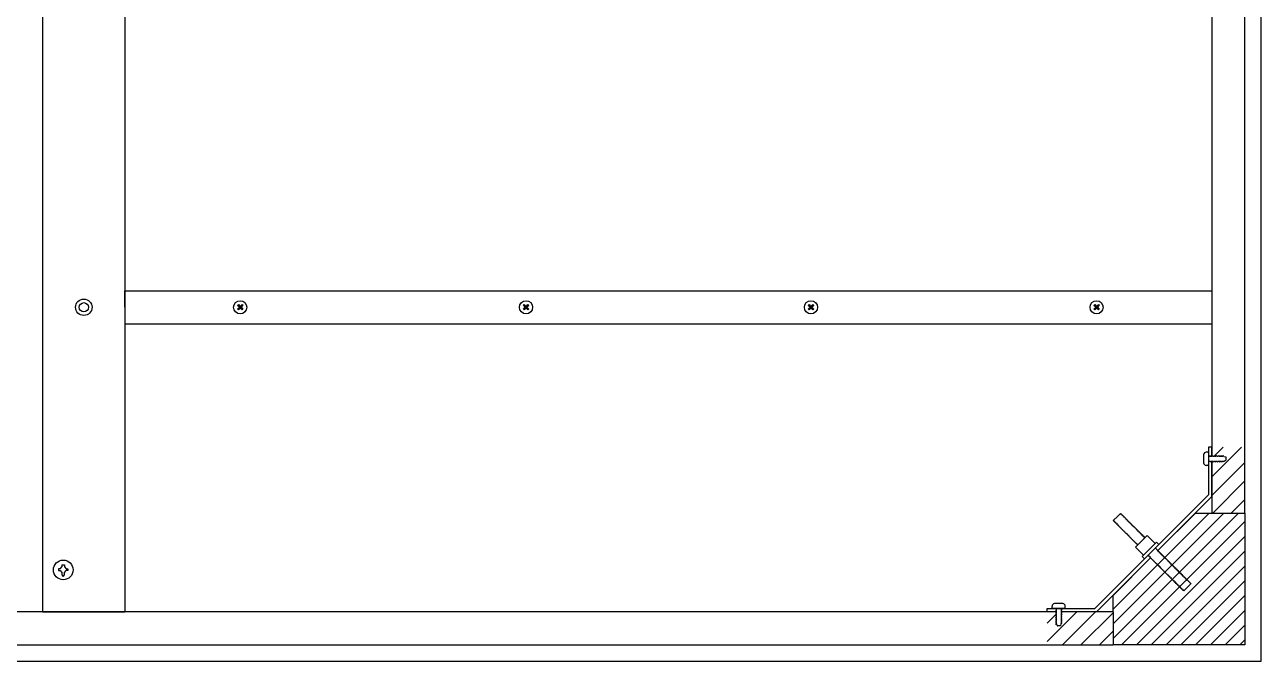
# Model space of a CAD drawing. Header units: millimetres. Extents: x 87 to 2337, y 122 to 625.
# Drawn here: x 1343.8 to 1418.8, y 385.5 to 424.2 of the extents above; entities that cross this region are included whole.
import ezdxf

# ---------------------------------------------------------------- set-up
doc = ezdxf.new("R2010")
doc.units = ezdxf.units.MM
doc.layers.get('0').update_dxf_attribs({"color": 255})
doc.layers.add('A-FURN', color=8, linetype='Continuous', lineweight=18)
doc.layers.add('GIUNZIONI', color=2, linetype='Continuous')
doc.layers.add('VITI', color=4, linetype='Continuous')
pattern_1 = [(45, (400.999, 67.72096), (-0.561266, 0.561266), [])]

msp = doc.modelspace()

# ---------------------------------------------------------------- hatches: boundary and pattern name
at = {"layer": 'A-FURN'}
h = msp.add_hatch(dxfattribs=at)
h.set_pattern_fill('ANSI31', color=256, scale=0.25)
h.set_pattern_definition(pattern_1)
edge = h.paths.add_edge_path()
edge.add_line((1417.849, 398.51), (1415.849, 398.51))
edge.add_line((1415.849, 398.51), (1415.849, 397.96))
edge.add_line((1415.849, 397.96), (1415.85, 397.96))
edge.add_line((1415.85, 397.96), (1415.861, 398.01))
edge.add_line((1415.861, 398.01), (1415.885, 397.96))
edge.add_line((1415.885, 397.96), (1415.984, 397.96))
edge.add_line((1415.984, 397.96), (1415.995, 398.01))
edge.add_line((1415.995, 398.01), (1416.019, 397.96))
edge.add_line((1416.019, 397.96), (1416.118, 397.96))
edge.add_line((1416.118, 397.96), (1416.129, 398.01))
edge.add_line((1416.129, 398.01), (1416.153, 397.96))
edge.add_line((1416.153, 397.96), (1416.252, 397.96))
edge.add_line((1416.252, 397.96), (1416.262, 398.01))
edge.add_line((1416.262, 398.01), (1416.287, 397.96))
edge.add_line((1416.287, 397.96), (1416.386, 397.96))
edge.add_line((1416.386, 397.96), (1416.396, 398.01))
edge.add_line((1416.396, 398.01), (1416.42, 397.96))
edge.add_line((1416.42, 397.96), (1416.519, 397.96))
edge.add_line((1416.519, 397.96), (1416.53, 398.01))
edge.add_line((1416.53, 398.01), (1416.555, 397.955))
edge.add_arc((1416.513, 397.76), 0.2, 69.44395, 77.73615, ccw=False)
edge.add_line((1416.583, 397.947), (1416.698, 397.918))
edge.add_line((1416.698, 397.918), (1416.698, 397.721))
edge.add_spline(control_points=[(1416.698, 397.728), (1416.698, 397.721), (1416.692, 397.713), (1416.685, 397.711)], knot_values=[0, 0, 0, 0, 0.021554, 0.021554, 0.021554, 0.021554], degree=3, periodic=0)
edge.add_line((1416.685, 397.711), (1416.604, 397.681))
edge.add_line((1416.604, 397.681), (1416.6, 397.619))
edge.add_line((1416.6, 397.619), (1416.571, 397.669))
edge.add_arc((1416.513, 397.86), 0.2, 270, 287.08956, ccw=False)
edge.add_line((1416.513, 397.66), (1416.474, 397.66))
edge.add_line((1416.474, 397.66), (1416.468, 397.61))
edge.add_line((1416.468, 397.61), (1416.439, 397.66))
edge.add_line((1416.439, 397.66), (1416.34, 397.66))
edge.add_line((1416.34, 397.66), (1416.334, 397.61))
edge.add_line((1416.334, 397.61), (1416.305, 397.66))
edge.add_line((1416.305, 397.66), (1416.206, 397.66))
edge.add_line((1416.206, 397.66), (1416.2, 397.61))
edge.add_line((1416.2, 397.61), (1416.172, 397.66))
edge.add_line((1416.172, 397.66), (1416.073, 397.66))
edge.add_line((1416.073, 397.66), (1416.066, 397.61))
edge.add_line((1416.066, 397.61), (1416.038, 397.66))
edge.add_line((1416.038, 397.66), (1415.939, 397.66))
edge.add_line((1415.939, 397.66), (1415.933, 397.61))
edge.add_line((1415.933, 397.61), (1415.904, 397.66))
edge.add_line((1415.904, 397.66), (1415.849, 397.66))
edge.add_line((1415.849, 397.66), (1415.849, 395.51))
edge.add_line((1415.849, 395.51), (1415.849, 394.51))
edge.add_line((1415.849, 394.51), (1417.849, 394.51))
edge.add_line((1417.849, 394.51), (1417.849, 398.51))
h = msp.add_hatch(dxfattribs=at)
h.set_pattern_fill('ANSI31', color=256, scale=0.2)
h.set_pattern_definition([(45, (400.999, 67.72096), (-0.4490128, 0.4490128), [])])
h.paths.add_polyline_path([(1417.849, 394.51), (1415.849, 394.51), (1414.849, 394.51), (1412.57, 392.231), (1412.899, 391.902), (1412.899, 391.902), (1412.899, 391.902), (1412.738, 392.062), (1412.738, 392.062), (1412.738, 392.062), (1412.569, 392.232), (1412.128, 391.789), (1412.56, 391.357), (1412.56, 391.357), (1412.489, 391.427), (1412.32, 391.597), (1412.32, 391.597), (1412.249, 391.668), (1412.128, 391.789), (1409.849, 389.51), (1409.849, 388.51), (1409.849, 386.51), (1417.849, 386.51)])
h = msp.add_hatch(dxfattribs=at)
h.set_pattern_fill('ANSI31', color=256, scale=0.25)
h.set_pattern_definition(pattern_1)
edge = h.paths.add_edge_path()
edge.add_line((1409.849, 388.51), (1406.699, 388.51))
edge.add_line((1406.699, 388.51), (1406.699, 388.508))
edge.add_line((1406.699, 388.508), (1406.749, 388.498))
edge.add_line((1406.749, 388.498), (1406.699, 388.474))
edge.add_line((1406.699, 388.474), (1406.699, 388.375))
edge.add_line((1406.699, 388.375), (1406.749, 388.364))
edge.add_line((1406.749, 388.364), (1406.699, 388.34))
edge.add_line((1406.699, 388.34), (1406.699, 388.241))
edge.add_line((1406.699, 388.241), (1406.749, 388.23))
edge.add_line((1406.749, 388.23), (1406.699, 388.206))
edge.add_line((1406.699, 388.206), (1406.699, 388.107))
edge.add_line((1406.699, 388.107), (1406.749, 388.096))
edge.add_line((1406.749, 388.096), (1406.699, 388.072))
edge.add_line((1406.699, 388.072), (1406.699, 387.973))
edge.add_line((1406.699, 387.973), (1406.749, 387.963))
edge.add_line((1406.749, 387.963), (1406.699, 387.938))
edge.add_line((1406.699, 387.938), (1406.699, 387.839))
edge.add_line((1406.699, 387.839), (1406.749, 387.829))
edge.add_line((1406.749, 387.829), (1406.694, 387.804))
edge.add_arc((1406.499, 387.846), 0.2, 339.44395, 347.73615, ccw=False)
edge.add_line((1406.686, 387.776), (1406.657, 387.661))
edge.add_line((1406.657, 387.661), (1406.46, 387.661))
edge.add_spline(control_points=[(1406.467, 387.661), (1406.46, 387.661), (1406.452, 387.667), (1406.45, 387.674)], knot_values=[0, 0, 0, 0, 0.021554, 0.021554, 0.021554, 0.021554], degree=3, periodic=0)
edge.add_line((1406.45, 387.674), (1406.42, 387.754))
edge.add_line((1406.42, 387.754), (1406.358, 387.759))
edge.add_line((1406.358, 387.759), (1406.408, 387.787))
edge.add_arc((1406.599, 387.846), 0.2, 180, 197.08956, ccw=False)
edge.add_line((1406.399, 387.846), (1406.399, 387.885))
edge.add_line((1406.399, 387.885), (1406.349, 387.891))
edge.add_line((1406.349, 387.891), (1406.399, 387.92))
edge.add_line((1406.399, 387.92), (1406.399, 388.018))
edge.add_line((1406.399, 388.018), (1406.349, 388.025))
edge.add_line((1406.349, 388.025), (1406.399, 388.053))
edge.add_line((1406.399, 388.053), (1406.399, 388.152))
edge.add_line((1406.399, 388.152), (1406.349, 388.158))
edge.add_line((1406.349, 388.158), (1406.399, 388.187))
edge.add_line((1406.399, 388.187), (1406.399, 388.286))
edge.add_line((1406.399, 388.286), (1406.349, 388.292))
edge.add_line((1406.349, 388.292), (1406.399, 388.321))
edge.add_line((1406.399, 388.321), (1406.399, 388.42))
edge.add_line((1406.399, 388.42), (1406.349, 388.426))
edge.add_line((1406.349, 388.426), (1406.399, 388.455))
edge.add_line((1406.399, 388.455), (1406.399, 388.51))
edge.add_line((1406.399, 388.51), (1405.849, 388.51))
edge.add_line((1405.849, 388.51), (1405.849, 386.51))
edge.add_line((1405.849, 386.51), (1409.849, 386.51))
edge.add_line((1409.849, 386.51), (1409.849, 388.51))

# ---------------------------------------------------------------- linework, layer by layer
for p, q in [((1418.849, 385.51), (1418.849, 469.51)), ((1344.849, 466.51), (1344.849, 388.51)), ((1349.849, 466.51), (1349.849, 388.51)), ((1417.849, 394.51), (1417.849, 460.51)), ((1415.849, 457.06), (1415.849, 397.96)), ((1349.849, 407.01), (1349.849, 408.01)), ((1349.849, 408.01), (1415.849, 408.01)), ((1349.849, 407.01), (1349.849, 406.01)), ((1349.849, 406.01), (1415.849, 406.01)), ((1415.849, 397.96), (1415.849, 398.51)), ((1415.849, 397.66), (1415.849, 394.51)), ((1415.849, 395.51), (1415.849, 397.66)), ((1415.849, 395.51), (1415.849, 395.81)), ((1414.849, 394.51), (1415.849, 394.51)), ((1415.849, 394.51), (1417.849, 394.51)), ((1417.849, 394.51), (1417.849, 386.51)), ((1409.849, 388.51), (1409.849, 389.51)), ((1406.399, 388.51), (1251.299, 388.51)), ((1344.849, 388.51), (1349.849, 388.51)), ((1347.349, 388.51), (1344.849, 388.51)), ((1347.349, 388.51), (1349.849, 388.51)), ((1405.849, 388.71), (1406.549, 388.71)), ((1406.399, 388.51), (1405.849, 388.51)), ((1409.849, 388.51), (1406.699, 388.51)), ((1408.849, 388.51), (1406.699, 388.51)), ((1408.849, 388.51), (1408.549, 388.51)), ((1409.849, 388.51), (1409.849, 386.51)), ((1247.849, 386.51), (1409.849, 386.51)), ((1417.849, 386.51), (1409.849, 386.51)), ((1238.849, 385.51), (1418.849, 385.51))]:
    msp.add_line(p, q)
at = {"color": 4}
for p, q in [((1410.134, 394.32), (1409.865, 394.051)), ((1410.134, 394.32), (1410.307, 394.493)), ((1410.334, 394.466), (1410.3, 394.432)), ((1410.307, 394.493), (1410.334, 394.466)), ((1410.334, 394.466), (1410.405, 394.396)), ((1410.334, 394.466), (1410.405, 394.396)), ((1410.414, 394.386), (1410.38, 394.352)), ((1410.414, 394.386), (1410.485, 394.316)), ((1410.494, 394.306), (1410.46, 394.272)), ((1410.494, 394.306), (1410.565, 394.235)), ((1410.494, 394.306), (1410.565, 394.235)), ((1410.575, 394.226), (1410.541, 394.192)), ((1410.575, 394.226), (1410.645, 394.155)), ((1409.915, 394.001), (1409.865, 394.051)), ((1409.915, 394.001), (1409.949, 394.035)), ((1409.995, 393.921), (1409.925, 393.992)), ((1409.995, 393.921), (1410.03, 393.955)), ((1410.076, 393.841), (1410.005, 393.912)), ((1410.076, 393.841), (1410.11, 393.875)), ((1410.156, 393.761), (1410.085, 393.832)), ((1410.156, 393.761), (1410.19, 393.795)), ((1410.236, 393.681), (1410.165, 393.751)), ((1410.236, 393.681), (1410.27, 393.715)), ((1410.316, 393.601), (1410.245, 393.671)), ((1410.316, 393.601), (1410.35, 393.635)), ((1410.396, 393.52), (1410.325, 393.591)), ((1410.396, 393.52), (1410.43, 393.555)), ((1410.476, 393.44), (1410.406, 393.511)), ((1410.476, 393.44), (1410.51, 393.474)), ((1410.655, 394.146), (1410.621, 394.112)), ((1410.655, 394.146), (1410.725, 394.075)), ((1410.655, 394.146), (1410.725, 394.075)), ((1410.735, 394.066), (1410.701, 394.032)), ((1410.735, 394.066), (1410.806, 393.995)), ((1410.815, 393.986), (1410.781, 393.951)), ((1410.815, 393.986), (1410.886, 393.915)), ((1410.815, 393.986), (1410.886, 393.915)), ((1410.895, 393.905), (1410.861, 393.871)), ((1410.895, 393.905), (1410.966, 393.835)), ((1410.975, 393.825), (1410.941, 393.791)), ((1410.975, 393.825), (1411.046, 393.755)), ((1410.975, 393.825), (1411.046, 393.755)), ((1411.055, 393.745), (1411.021, 393.711)), ((1411.055, 393.745), (1411.126, 393.674)), ((1411.136, 393.665), (1411.101, 393.631)), ((1411.136, 393.665), (1411.206, 393.594)), ((1411.136, 393.665), (1411.206, 393.594)), ((1411.216, 393.585), (1411.182, 393.551)), ((1411.216, 393.585), (1411.286, 393.514)), ((1411.296, 393.505), (1411.262, 393.471)), ((1411.296, 393.505), (1411.367, 393.434)), ((1411.296, 393.505), (1411.367, 393.434)), ((1410.556, 393.36), (1410.486, 393.431)), ((1410.556, 393.36), (1410.591, 393.394)), ((1410.637, 393.28), (1410.566, 393.351)), ((1410.637, 393.28), (1410.671, 393.314)), ((1410.717, 393.2), (1410.646, 393.271)), ((1410.717, 393.2), (1410.751, 393.234)), ((1410.797, 393.12), (1410.726, 393.19)), ((1410.797, 393.12), (1410.831, 393.154)), ((1410.877, 393.04), (1410.806, 393.11)), ((1410.877, 393.04), (1410.911, 393.074)), ((1410.957, 392.959), (1410.886, 393.03)), ((1410.957, 392.959), (1410.991, 392.994)), ((1411.037, 392.879), (1410.967, 392.95)), ((1411.037, 392.879), (1411.071, 392.913)), ((1411.117, 392.799), (1411.047, 392.87)), ((1411.117, 392.799), (1411.152, 392.833)), ((1411.198, 392.719), (1411.127, 392.79)), ((1411.198, 392.719), (1411.232, 392.753)), ((1411.278, 392.639), (1411.207, 392.71)), ((1411.916, 393.153), (1411.209, 392.439)), ((1411.376, 393.425), (1411.342, 393.39)), ((1411.376, 393.425), (1411.447, 393.354)), ((1411.456, 393.344), (1411.422, 393.31)), ((1411.456, 393.344), (1411.527, 393.274)), ((1411.456, 393.344), (1411.527, 393.274)), ((1411.536, 393.264), (1411.502, 393.23)), ((1411.536, 393.264), (1411.607, 393.194)), ((1411.616, 393.184), (1411.582, 393.15)), ((1411.616, 393.184), (1411.687, 393.113)), ((1411.616, 393.184), (1411.687, 393.113)), ((1412.489, 392.736), (1411.626, 391.866)), ((1411.697, 393.104), (1411.662, 393.07)), ((1411.697, 393.104), (1411.767, 393.033)), ((1411.767, 393.033), (1411.727, 392.962)), ((1411.777, 393.024), (1411.743, 392.99)), ((1411.777, 393.024), (1411.783, 393.018)), ((1411.916, 393.153), (1412.411, 392.658)), ((1412.489, 392.736), (1412.411, 392.658)), ((1412.489, 392.736), (1412.63, 392.595)), ((1411.209, 392.439), (1411.703, 391.944)), ((1411.278, 392.639), (1411.312, 392.673)), ((1411.342, 392.574), (1411.287, 392.629)), ((1411.767, 391.725), (1412.63, 392.595)), ((1412.422, 392.379), (1412.489, 392.312)), ((1412.422, 392.379), (1414.537, 390.264)), ((1412.498, 392.303), (1412.464, 392.268)), ((1412.498, 392.303), (1412.569, 392.232)), ((1412.578, 392.222), (1412.544, 392.188)), ((1412.578, 392.222), (1412.649, 392.152)), ((1412.578, 392.222), (1412.649, 392.152)), ((1412.658, 392.142), (1412.624, 392.108)), ((1412.658, 392.142), (1412.729, 392.072)), ((1412.738, 392.062), (1412.704, 392.028)), ((1412.738, 392.062), (1412.809, 391.991)), ((1412.738, 392.062), (1412.809, 391.991)), ((1412.819, 391.982), (1412.784, 391.948)), ((1412.819, 391.982), (1412.889, 391.911)), ((1411.626, 391.866), (1411.703, 391.944)), ((1411.626, 391.866), (1411.767, 391.725)), ((1411.999, 391.918), (1411.98, 391.937)), ((1411.98, 391.937), (1414.101, 389.815)), ((1411.999, 391.918), (1412.033, 391.952)), ((1412.079, 391.838), (1412.008, 391.908)), ((1412.079, 391.838), (1412.113, 391.872)), ((1412.159, 391.757), (1412.089, 391.828)), ((1412.159, 391.757), (1412.193, 391.792)), ((1412.239, 391.677), (1412.169, 391.748)), ((1412.239, 391.677), (1412.274, 391.711)), ((1412.32, 391.597), (1412.249, 391.668)), ((1412.32, 391.597), (1412.354, 391.631)), ((1412.4, 391.517), (1412.329, 391.588)), ((1412.4, 391.517), (1412.434, 391.551)), ((1412.48, 391.437), (1412.409, 391.508)), ((1412.48, 391.437), (1412.514, 391.471)), ((1412.56, 391.357), (1412.489, 391.427)), ((1412.56, 391.357), (1412.594, 391.391)), ((1412.64, 391.277), (1412.569, 391.347)), ((1412.64, 391.277), (1412.674, 391.311)), ((1412.72, 391.196), (1412.65, 391.267)), ((1412.72, 391.196), (1412.754, 391.231)), ((1412.899, 391.902), (1412.865, 391.868)), ((1412.899, 391.902), (1412.969, 391.831)), ((1412.899, 391.902), (1412.969, 391.831)), ((1412.979, 391.822), (1412.945, 391.788)), ((1412.979, 391.822), (1413.05, 391.751)), ((1413.059, 391.742), (1413.025, 391.708)), ((1413.059, 391.742), (1413.13, 391.671)), ((1413.059, 391.742), (1413.13, 391.671)), ((1413.139, 391.662), (1413.105, 391.627)), ((1413.139, 391.662), (1413.21, 391.591)), ((1413.219, 391.581), (1413.185, 391.547)), ((1413.219, 391.581), (1413.29, 391.511)), ((1413.219, 391.581), (1413.29, 391.511)), ((1413.299, 391.501), (1413.265, 391.467)), ((1413.299, 391.501), (1413.37, 391.431)), ((1413.38, 391.421), (1413.345, 391.387)), ((1413.38, 391.421), (1413.45, 391.35)), ((1413.38, 391.421), (1413.45, 391.35)), ((1413.46, 391.341), (1413.426, 391.307)), ((1413.46, 391.341), (1413.53, 391.27)), ((1413.54, 391.261), (1413.506, 391.227)), ((1413.54, 391.261), (1413.611, 391.19)), ((1413.54, 391.261), (1413.611, 391.19)), ((1412.8, 391.116), (1412.73, 391.187)), ((1412.8, 391.116), (1412.835, 391.15)), ((1412.881, 391.036), (1412.81, 391.107)), ((1412.881, 391.036), (1412.915, 391.07)), ((1412.961, 390.956), (1412.89, 391.027)), ((1412.961, 390.956), (1412.995, 390.99)), ((1413.041, 390.876), (1412.97, 390.947)), ((1413.041, 390.876), (1413.075, 390.91)), ((1413.121, 390.796), (1413.05, 390.866)), ((1413.121, 390.796), (1413.155, 390.83)), ((1413.201, 390.716), (1413.13, 390.786)), ((1413.201, 390.716), (1413.235, 390.75)), ((1413.281, 390.635), (1413.211, 390.706)), ((1413.281, 390.635), (1413.315, 390.67)), ((1413.361, 390.555), (1413.291, 390.626)), ((1413.361, 390.555), (1413.396, 390.589)), ((1413.442, 390.475), (1413.371, 390.546)), ((1413.442, 390.475), (1413.476, 390.509)), ((1413.522, 390.395), (1413.451, 390.466)), ((1413.62, 391.181), (1413.586, 391.147)), ((1413.62, 391.181), (1413.691, 391.11)), ((1413.7, 391.101), (1413.666, 391.066)), ((1413.7, 391.101), (1413.771, 391.03)), ((1413.7, 391.101), (1413.771, 391.03)), ((1413.78, 391.02), (1413.746, 390.986)), ((1413.78, 391.02), (1413.851, 390.95)), ((1413.86, 390.94), (1413.826, 390.906)), ((1413.86, 390.94), (1413.931, 390.87)), ((1413.86, 390.94), (1413.931, 390.87)), ((1413.941, 390.86), (1413.906, 390.826)), ((1413.941, 390.86), (1414.011, 390.789)), ((1414.021, 390.78), (1413.987, 390.746)), ((1414.021, 390.78), (1414.091, 390.709)), ((1414.021, 390.78), (1414.091, 390.709)), ((1414.101, 390.7), (1414.067, 390.666)), ((1414.101, 390.7), (1414.172, 390.629)), ((1414.181, 390.62), (1414.147, 390.586)), ((1414.181, 390.62), (1414.252, 390.549)), ((1414.181, 390.62), (1414.252, 390.549)), ((1414.261, 390.54), (1414.227, 390.505)), ((1414.261, 390.54), (1414.332, 390.469)), ((1414.341, 390.459), (1414.307, 390.425)), ((1414.341, 390.459), (1414.412, 390.389)), ((1414.341, 390.459), (1414.412, 390.389)), ((1413.522, 390.395), (1413.556, 390.429)), ((1413.602, 390.315), (1413.531, 390.386)), ((1413.602, 390.315), (1413.636, 390.349)), ((1413.682, 390.235), (1413.611, 390.305)), ((1413.682, 390.235), (1413.716, 390.269)), ((1413.762, 390.155), (1413.691, 390.225)), ((1413.762, 390.155), (1413.796, 390.189)), ((1413.842, 390.074), (1413.772, 390.145)), ((1413.842, 390.074), (1413.876, 390.109)), ((1413.922, 389.994), (1413.852, 390.065)), ((1413.922, 389.994), (1413.957, 390.028)), ((1414.003, 389.914), (1413.932, 389.985)), ((1414.003, 389.914), (1414.037, 389.948)), ((1414.083, 389.834), (1414.012, 389.905)), ((1414.083, 389.834), (1414.117, 389.868)), ((1414.11, 389.806), (1414.092, 389.825)), ((1414.142, 389.784), (1414.11, 389.806)), ((1414.142, 389.784), (1414.553, 390.195)), ((1414.421, 390.379), (1414.387, 390.345)), ((1414.421, 390.379), (1414.492, 390.309)), ((1414.502, 390.299), (1414.467, 390.265)), ((1414.502, 390.299), (1414.572, 390.228)), ((1414.502, 390.299), (1414.572, 390.228)), ((1414.572, 390.228), (1414.553, 390.195))]:
    msp.add_line(p, q, dxfattribs=at)
at = {"layer": 'A-FURN', "color": 4}
msp.add_line((1412.569, 392.232), (1414.849, 394.51), dxfattribs=at)
at = {"layer": 'A-FURN'}
msp.add_line((1409.849, 389.51), (1412.128, 391.789), dxfattribs=at)
at = {"layer": 'GIUNZIONI'}
for p, q in [((1415.849, 398.51), (1415.649, 398.51)), ((1415.649, 398.51), (1415.649, 395.61)), ((1408.749, 388.71), (1415.649, 395.61)), ((1412.57, 392.231), (1415.849, 395.51)), ((1408.849, 388.51), (1412.128, 391.789)), ((1405.849, 388.51), (1405.849, 388.71)), ((1405.849, 388.71), (1408.749, 388.71))]:
    msp.add_line(p, q, dxfattribs=at)
at = {"layer": 'VITI'}
for p, q in [((1356.684, 407.12), (1356.739, 407.175)), ((1356.684, 407.12), (1356.739, 407.175)), ((1356.794, 407.01), (1356.684, 407.12)), ((1356.794, 407.01), (1356.684, 407.12)), ((1356.684, 406.9), (1356.794, 407.01)), ((1356.684, 406.9), (1356.794, 407.01)), ((1356.739, 407.175), (1356.849, 407.065)), ((1356.739, 407.175), (1356.849, 407.065)), ((1356.849, 407.065), (1356.959, 407.175)), ((1356.849, 407.065), (1356.959, 407.175)), ((1356.849, 407.065), (1356.849, 406.955)), ((1356.849, 407.065), (1356.849, 406.955)), ((1357.014, 407.12), (1356.904, 407.01)), ((1357.014, 407.12), (1356.904, 407.01)), ((1356.904, 407.01), (1357.014, 406.9)), ((1356.904, 407.01), (1357.014, 406.9)), ((1356.959, 407.175), (1357.014, 407.12)), ((1356.959, 407.175), (1357.014, 407.12)), ((1374.039, 407.12), (1374.094, 407.175)), ((1374.039, 407.12), (1374.094, 407.175)), ((1374.149, 407.01), (1374.039, 407.12)), ((1374.149, 407.01), (1374.039, 407.12)), ((1374.039, 406.9), (1374.149, 407.01)), ((1374.039, 406.9), (1374.149, 407.01)), ((1374.094, 407.175), (1374.204, 407.065)), ((1374.094, 407.175), (1374.204, 407.065)), ((1374.204, 407.065), (1374.314, 407.175)), ((1374.204, 407.065), (1374.314, 407.175)), ((1374.204, 407.065), (1374.204, 406.955)), ((1374.204, 407.065), (1374.204, 406.955)), ((1374.369, 407.12), (1374.259, 407.01)), ((1374.369, 407.12), (1374.259, 407.01)), ((1374.259, 407.01), (1374.369, 406.9)), ((1374.259, 407.01), (1374.369, 406.9)), ((1374.314, 407.175), (1374.369, 407.12)), ((1374.314, 407.175), (1374.369, 407.12)), ((1391.339, 407.12), (1391.394, 407.175)), ((1391.339, 407.12), (1391.394, 407.175)), ((1391.449, 407.01), (1391.339, 407.12)), ((1391.449, 407.01), (1391.339, 407.12)), ((1391.339, 406.9), (1391.449, 407.01)), ((1391.339, 406.9), (1391.449, 407.01)), ((1391.394, 407.175), (1391.504, 407.065)), ((1391.394, 407.175), (1391.504, 407.065)), ((1391.504, 407.065), (1391.614, 407.175)), ((1391.504, 407.065), (1391.614, 407.175)), ((1391.504, 407.065), (1391.504, 406.955)), ((1391.504, 407.065), (1391.504, 406.955)), ((1391.669, 407.12), (1391.559, 407.01)), ((1391.669, 407.12), (1391.559, 407.01)), ((1391.559, 407.01), (1391.669, 406.9)), ((1391.559, 407.01), (1391.669, 406.9)), ((1391.614, 407.175), (1391.669, 407.12)), ((1391.614, 407.175), (1391.669, 407.12)), ((1408.684, 407.12), (1408.739, 407.175)), ((1408.794, 407.01), (1408.684, 407.12)), ((1408.684, 406.9), (1408.794, 407.01)), ((1408.739, 407.175), (1408.849, 407.065)), ((1408.849, 407.065), (1408.959, 407.175)), ((1408.849, 407.065), (1408.849, 406.955)), ((1409.014, 407.12), (1408.904, 407.01)), ((1408.904, 407.01), (1409.014, 406.9)), ((1408.959, 407.175), (1409.014, 407.12)), ((1356.739, 406.845), (1356.684, 406.9)), ((1356.739, 406.845), (1356.684, 406.9)), ((1356.849, 406.955), (1356.739, 406.845)), ((1356.849, 406.955), (1356.739, 406.845)), ((1356.959, 406.845), (1356.849, 406.955)), ((1356.959, 406.845), (1356.849, 406.955)), ((1357.014, 406.9), (1356.959, 406.845)), ((1357.014, 406.9), (1356.959, 406.845)), ((1374.094, 406.845), (1374.039, 406.9)), ((1374.094, 406.845), (1374.039, 406.9)), ((1374.204, 406.955), (1374.094, 406.845)), ((1374.204, 406.955), (1374.094, 406.845)), ((1374.314, 406.845), (1374.204, 406.955)), ((1374.314, 406.845), (1374.204, 406.955)), ((1374.369, 406.9), (1374.314, 406.845)), ((1374.369, 406.9), (1374.314, 406.845)), ((1391.394, 406.845), (1391.339, 406.9)), ((1391.394, 406.845), (1391.339, 406.9)), ((1391.504, 406.955), (1391.394, 406.845)), ((1391.504, 406.955), (1391.394, 406.845)), ((1391.614, 406.845), (1391.504, 406.955)), ((1391.614, 406.845), (1391.504, 406.955)), ((1391.669, 406.9), (1391.614, 406.845)), ((1391.669, 406.9), (1391.614, 406.845)), ((1408.739, 406.845), (1408.684, 406.9)), ((1408.849, 406.955), (1408.739, 406.845)), ((1408.959, 406.845), (1408.849, 406.955)), ((1409.014, 406.9), (1408.959, 406.845)), ((1415.349, 398.06), (1415.349, 397.56)), ((1415.599, 398.21), (1415.499, 398.21)), ((1415.499, 398.21), (1415.499, 398.21)), ((1415.649, 398.16), (1415.649, 397.46)), ((1415.649, 397.96), (1415.717, 397.96)), ((1415.727, 398.01), (1415.717, 397.96)), ((1415.751, 397.96), (1415.727, 398.01)), ((1415.751, 397.96), (1415.85, 397.96)), ((1415.861, 398.01), (1415.85, 397.96)), ((1415.885, 397.96), (1415.861, 398.01)), ((1415.885, 397.96), (1415.984, 397.96)), ((1415.995, 398.01), (1415.984, 397.96)), ((1416.019, 397.96), (1415.995, 398.01)), ((1416.019, 397.96), (1416.118, 397.96)), ((1416.129, 398.01), (1416.118, 397.96)), ((1416.153, 397.96), (1416.129, 398.01)), ((1416.153, 397.96), (1416.252, 397.96)), ((1416.262, 398.01), (1416.252, 397.96)), ((1416.287, 397.96), (1416.262, 398.01)), ((1416.287, 397.96), (1416.386, 397.96)), ((1416.396, 398.01), (1416.386, 397.96)), ((1416.42, 397.96), (1416.396, 398.01)), ((1416.42, 397.96), (1416.513, 397.96)), ((1416.53, 398.01), (1416.519, 397.96)), ((1416.555, 397.955), (1416.53, 398.01)), ((1415.599, 397.41), (1415.499, 397.41)), ((1415.499, 397.41), (1415.499, 397.41)), ((1415.649, 397.66), (1415.77, 397.66)), ((1415.77, 397.66), (1415.799, 397.61)), ((1415.799, 397.61), (1415.805, 397.66)), ((1415.805, 397.66), (1415.904, 397.66)), ((1415.904, 397.66), (1415.933, 397.61)), ((1415.933, 397.61), (1415.939, 397.66)), ((1415.939, 397.66), (1416.038, 397.66)), ((1416.038, 397.66), (1416.066, 397.61)), ((1416.066, 397.61), (1416.073, 397.66)), ((1416.073, 397.66), (1416.172, 397.66)), ((1416.172, 397.66), (1416.2, 397.61)), ((1416.2, 397.61), (1416.206, 397.66)), ((1416.206, 397.66), (1416.305, 397.66)), ((1416.305, 397.66), (1416.334, 397.61)), ((1416.334, 397.61), (1416.34, 397.66)), ((1416.34, 397.66), (1416.439, 397.66)), ((1416.439, 397.66), (1416.468, 397.61)), ((1416.468, 397.61), (1416.474, 397.66)), ((1416.474, 397.66), (1416.513, 397.66)), ((1416.571, 397.669), (1416.6, 397.619)), ((1416.583, 397.947), (1416.693, 397.919)), ((1416.6, 397.619), (1416.604, 397.681)), ((1416.604, 397.681), (1416.685, 397.711)), ((1416.698, 397.914), (1416.698, 397.728)), ((1345.919, 391.127), (1346.019, 391.242)), ((1346.019, 391.357), (1346.179, 391.357)), ((1346.019, 391.357), (1346.019, 391.242)), ((1346.179, 391.357), (1346.179, 391.242)), ((1346.179, 391.242), (1346.279, 391.127)), ((1345.919, 391.127), (1345.819, 391.127)), ((1345.819, 391.127), (1345.819, 391.027)), ((1345.819, 391.027), (1345.919, 391.027)), ((1345.919, 391.027), (1346.019, 390.893)), ((1346.019, 390.893), (1346.019, 390.76)), ((1346.019, 390.76), (1346.098, 390.659)), ((1346.098, 390.659), (1346.179, 390.76)), ((1346.179, 390.893), (1346.279, 391.027)), ((1346.179, 390.76), (1346.179, 390.893)), ((1346.279, 391.127), (1346.379, 391.127)), ((1346.379, 391.027), (1346.279, 391.027)), ((1346.379, 391.127), (1346.379, 391.027)), ((1406.799, 389.01), (1406.299, 389.01)), ((1406.149, 388.76), (1406.149, 388.86)), ((1406.149, 388.86), (1406.149, 388.86)), ((1406.899, 388.71), (1406.199, 388.71)), ((1406.399, 388.589), (1406.349, 388.56)), ((1406.349, 388.56), (1406.399, 388.554)), ((1406.399, 388.455), (1406.349, 388.426)), ((1406.349, 388.426), (1406.399, 388.42)), ((1406.399, 388.321), (1406.349, 388.292)), ((1406.349, 388.292), (1406.399, 388.286)), ((1406.399, 388.71), (1406.399, 388.589)), ((1406.399, 388.554), (1406.399, 388.455)), ((1406.399, 388.42), (1406.399, 388.321)), ((1406.399, 388.286), (1406.399, 388.187)), ((1406.699, 388.71), (1406.699, 388.642)), ((1406.749, 388.632), (1406.699, 388.642)), ((1406.699, 388.607), (1406.749, 388.632)), ((1406.699, 388.607), (1406.699, 388.508)), ((1406.749, 388.498), (1406.699, 388.508)), ((1406.699, 388.474), (1406.749, 388.498)), ((1406.699, 388.474), (1406.699, 388.375)), ((1406.749, 388.364), (1406.699, 388.375)), ((1406.699, 388.34), (1406.749, 388.364)), ((1406.699, 388.34), (1406.699, 388.241)), ((1406.749, 388.23), (1406.699, 388.241)), ((1406.699, 388.206), (1406.749, 388.23)), ((1406.699, 388.206), (1406.699, 388.107)), ((1406.949, 388.76), (1406.949, 388.86)), ((1406.949, 388.86), (1406.949, 388.86)), ((1406.399, 388.187), (1406.349, 388.158)), ((1406.349, 388.158), (1406.399, 388.152)), ((1406.399, 388.053), (1406.349, 388.025)), ((1406.349, 388.025), (1406.399, 388.018)), ((1406.399, 387.92), (1406.349, 387.891)), ((1406.349, 387.891), (1406.399, 387.885)), ((1406.408, 387.787), (1406.358, 387.759)), ((1406.358, 387.759), (1406.42, 387.754)), ((1406.399, 388.152), (1406.399, 388.053)), ((1406.399, 388.018), (1406.399, 387.92)), ((1406.399, 387.885), (1406.399, 387.846)), ((1406.42, 387.754), (1406.45, 387.674)), ((1406.653, 387.661), (1406.467, 387.661)), ((1406.686, 387.776), (1406.658, 387.665)), ((1406.694, 387.804), (1406.749, 387.829)), ((1406.749, 388.096), (1406.699, 388.107)), ((1406.699, 388.072), (1406.749, 388.096)), ((1406.699, 388.072), (1406.699, 387.973)), ((1406.749, 387.963), (1406.699, 387.973)), ((1406.699, 387.938), (1406.749, 387.963)), ((1406.699, 387.938), (1406.699, 387.846)), ((1406.749, 387.829), (1406.699, 387.839))]:
    msp.add_line(p, q, dxfattribs=at)
for centre, radius in [((1347.349, 407.01), 0.5), ((1347.349, 407.01), 0.28), ((1356.849, 407.01), 0.4), ((1356.849, 407.01), 0.4), ((1374.204, 407.01), 0.4), ((1374.204, 407.01), 0.4), ((1391.504, 407.01), 0.4), ((1391.504, 407.01), 0.4), ((1408.849, 407.01), 0.4), ((1346.099, 391.06), 0.6)]:
    msp.add_circle(centre, radius, dxfattribs=at)
for centre, radius, start, end in [((1415.499, 398.06), 0.15, 90, 180), ((1415.599, 398.16), 0.05, 0, 90), ((1416.513, 397.76), 0.2, 88.0665, 90), ((1415.499, 397.56), 0.15, 180, 270), ((1415.599, 397.46), 0.05, 270, 0), ((1416.513, 397.86), 0.2, 270, 287.08956), ((1416.513, 397.76), 0.2, 69.44395, 77.73615), ((1406.299, 388.86), 0.15, 90, 180), ((1406.799, 388.86), 0.15, 0, 90), ((1406.199, 388.76), 0.05, 180, 270), ((1406.899, 388.76), 0.05, 270, 0), ((1406.599, 387.846), 0.2, 180, 197.08956), ((1406.499, 387.846), 0.2, 339.44395, 347.73615), ((1406.499, 387.846), 0.2, 358.0665, 0)]:
    msp.add_arc(centre, radius, start, end, dxfattribs=at)
for points in [[(1416.685, 397.711), (1416.692, 397.713), (1416.698, 397.721), (1416.698, 397.728)], [(1416.693, 397.919), (1416.695, 397.918), (1416.698, 397.916), (1416.698, 397.914)], [(1406.45, 387.674), (1406.452, 387.667), (1406.46, 387.661), (1406.467, 387.661)], [(1406.658, 387.665), (1406.658, 387.663), (1406.655, 387.661), (1406.653, 387.661)]]:
    msp.add_open_spline(points, degree=3, dxfattribs=at)

doc.saveas('drawing.dxf')
